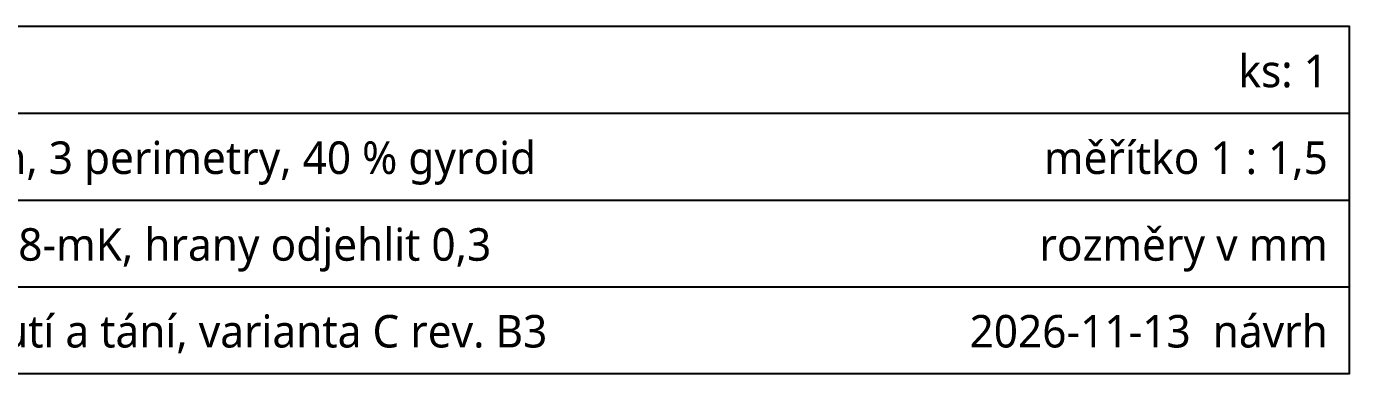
# Model space of a CAD drawing. Header units: millimetres. Extents: x 19 to 430, y 12 to 223.
# Drawn here: x 247.4 to 430.5, y 12 to 60 of the extents above; entities that cross this region are included whole.
import ezdxf
from ezdxf.enums import TextEntityAlignment as Align

# ---------------------------------------------------------------- set-up
doc = ezdxf.new("R2010")
doc.units = ezdxf.units.MM
doc.header["$LTSCALE"] = 1.5
doc.layers.add('FRAME', color=7, linetype='CONTINUOUS', true_color=0x000000)
doc.layers.add('TEXT', color=7, linetype='CONTINUOUS', true_color=0x000000)
doc.styles.add('OpenSans', font='OpenSans-Regular.ttf')

msp = doc.modelspace()

# ---------------------------------------------------------------- linework, layer by layer
at = {"layer": 'FRAME'}
msp.add_lwpolyline([(160.5, 12), (430.5, 12), (430.5, 60), (160.5, 60)], close=True, dxfattribs=at)
for points in [[(160.5, 48), (430.5, 48)], [(160.5, 36), (430.5, 36)], [(160.5, 24), (430.5, 24)]]:
    msp.add_lwpolyline(points, dxfattribs=at)

# ---------------------------------------------------------------- texts
at = {"layer": 'TEXT', "style": 'OpenSans'}
for s, p in [('ks: 1', (427.5, 51.6)), ('měřítko 1 : 1,5', (427.5, 39.6)), ('rozměry v mm', (427.5, 27.6)), ('2026-11-13  návrh', (427.5, 15.6))]:
    msp.add_text(s, height=4.5, dxfattribs=at).set_placement(p, align=Align.RIGHT)
for s, p in [('materiál: PETG-CF, tisk 0,2 mm, 3 perimetry, 40 % gyroid', (163.5, 39.6)), ('nekótované tolerance ISO 2768-mK, hrany odjehlit 0,3', (163.5, 27.6)), ('E7 – zatěžovací zkouška mrznutí a tání, varianta C rev. B3', (163.5, 15.6))]:
    msp.add_text(s, height=4.5, dxfattribs=at).set_placement(p)

doc.saveas('drawing.dxf')
